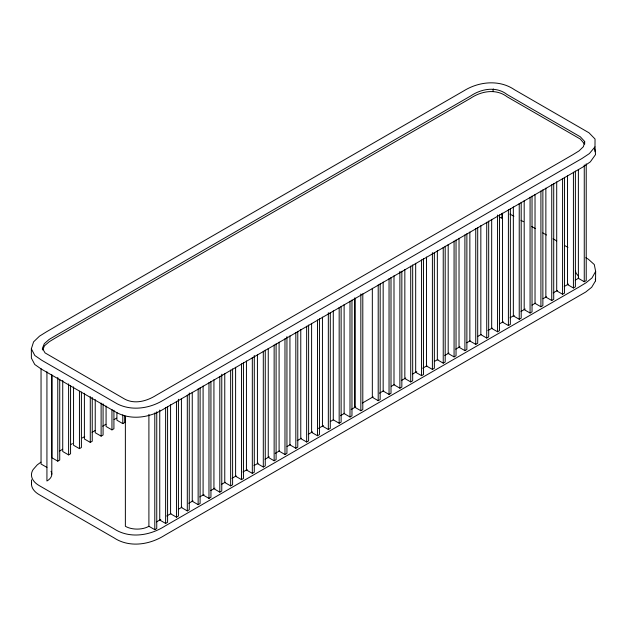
<?xml version="1.0" encoding="UTF-8"?>
<svg xmlns="http://www.w3.org/2000/svg" width="627" height="627" viewBox="0 0 627 627"><rect width="100%" height="100%" fill="white"/><g stroke="black" fill="none" stroke-linecap="round" stroke-linejoin="round"><path stroke-width="0.94" d="M42.417 349.827L42.409 348.361L44.321 343.659L49.055 339.505L55.27 335.79L470.681 95.955C481.356 88.713 496.255 86.064 507.071 94.505L580.336 136.804L584.67 141.514L584.67 144.163L580.281 139.037L507.18 96.832C496.2 88.391 481.246 91.009 470.454 98.353L55.458 337.945L49.345 341.66L44.509 345.759L42.769 349.756M594.984 146.875L595.047 139.022L588.988 132.791L514.516 89.747C499.421 79.37 478.95 81.455 463.886 90.821L46.586 331.746L39.501 336.158L33.576 341.864L31.35 348.8L31.381 358.088L34.751 364.491L41.319 369.068L116.199 412.3C130.361 420.2 148.035 417.935 161.766 410.168L582.765 167.111L590.336 161.852L595.517 154.626L594.984 146.875L589.388 153.576L581.911 158.545L162.714 400.567C149.163 408.585 131.748 411.14 117.327 403.898L41.797 360.29L34.814 355.493L31.35 348.8M31.483 484.381L31.538 479.812M585.814 257.728L588.306 259.178L594.286 264.547L595.65 271.428L595.54 280.833L591.684 287.276L585.728 292.025L164.768 535.246C149.837 544.745 129.491 548.053 114.051 537.872L39.25 494.679A26.31 15.189 0 0 1 31.593 482.476M492.932 91.252L493.378 88.971M584.67 141.514L583.455 146.632L578.987 150.942L572.749 154.775L156.335 395.19C147.071 401.045 135.009 404.572 124.757 399.125L45.058 352.899L42.409 348.361M595.65 271.428L592.013 277.926L586.057 282.753L579.944 286.484L165.089 526.006C149.978 535.717 129.327 539.032 113.714 528.616L39.14 485.557A26.271 15.166 0 0 1 33.129 469.552L37.275 464.85L40.951 462.146M59.377 451.166L62.669 449.269M70.835 444.551L72.466 443.61M82.262 437.959L84.708 436.549M92.051 432.301L95.32 430.42M102.671 426.172L105.939 424.291M114.106 419.573L116.559 418.154M51.884 375.04L51.884 457.757L57.77 461.158L59.73 460.022L59.73 379.257M62.724 380.464L62.724 451.503L68.602 454.896L70.569 453.768L70.569 385.644M73.555 386.859L73.555 445.248L79.441 448.642L81.4 447.513L81.4 392.04M84.394 393.254L84.394 438.986L90.28 442.388L92.24 441.251L92.24 397.463M95.233 399.642L95.233 432.732L101.119 436.126L103.079 434.997L103.079 403.859M106.073 406.037L106.073 426.478L111.951 429.871L113.918 428.743L113.918 410.254M116.912 412.433L116.912 420.215L122.79 423.617L124.749 422.48L124.749 415.67M156.531 521.883L160.771 519.438M166.704 516.013L170.944 513.568M178.57 509.163L181.955 507.204M188.743 503.293L192.975 500.848M199.754 496.929L203.994 494.484M210.774 490.565L215.014 488.119M221.793 484.209L225.187 482.249M231.966 478.338L236.199 475.885M242.978 471.974L247.218 469.529M253.998 465.61L258.238 463.165M265.017 459.254L269.257 456.809M275.19 453.376L279.423 450.931M287.056 446.526L290.442 444.574M297.222 440.656L301.462 438.21M308.241 434.299L312.481 431.846M318.414 428.421L323.501 425.49M330.28 421.571L333.666 419.62M340.453 415.701L344.685 413.256M351.198 409.494L355.705 406.892M362.484 402.981L373.143 396.828M379.468 393.176L383.708 390.723M391.334 386.326L394.728 384.367M401.507 380.448L405.747 378.003M412.527 374.092L416.759 371.646M422.692 368.214L426.932 365.768M434.558 361.364L437.952 359.412M444.731 355.493L448.971 353.048M455.751 349.137L459.991 346.684M466.77 342.773L470.156 340.814M477.782 336.409L481.175 334.457M487.955 330.539L492.195 328.093M499.821 323.689L503.215 321.729M509.994 317.818L514.226 315.373M521.013 311.454L525.246 309.009M532.025 305.098L535.419 303.139M543.045 298.734L546.438 296.775M553.218 292.864L557.458 290.419M564.237 286.5L568.47 284.055M575.249 280.136L578.643 278.184M125.369 416.32L125.369 526.288A16.639 9.609 0 0 0 148.905 526.288L154.791 529.682L156.75 528.553L156.75 411.774M159.744 410.066L159.744 520.034L165.622 523.427L167.589 522.299L167.589 406.492M170.575 404.783L170.575 513.772L176.461 517.173L178.421 516.037L178.421 399.258M181.415 398.521L181.415 507.517L187.301 510.911L189.26 509.782L189.26 393.004M192.254 392.267L192.254 501.263L198.14 504.657L200.099 503.528L200.099 387.721M203.093 386.013L203.093 495.001L208.971 498.402L210.938 497.266L210.938 381.467M213.932 379.75L213.932 488.746L219.811 492.14L221.77 491.012L221.77 374.233M224.764 373.496L224.764 482.492L230.65 485.886L232.609 484.757L232.609 368.95M235.603 367.242L235.603 476.23L241.489 479.631L243.448 478.495L243.448 362.696M246.442 360.98L246.442 469.976L252.32 473.369L254.288 472.241L254.288 355.462M257.423 354.647L257.423 463.635L263.301 467.037L265.26 465.9L265.26 350.101M268.254 348.385L268.254 457.381L274.14 460.774L276.099 459.646L276.099 343.839M279.093 342.13L279.093 451.126L284.979 454.52L286.939 453.392L286.939 336.613M289.933 335.876L289.933 444.864L295.819 448.266L297.778 447.129L297.778 331.33M300.772 329.614L300.772 438.61L306.65 442.004L308.617 440.875L308.617 325.068M311.603 323.36L311.603 432.356L317.489 435.749L319.449 434.621L319.449 318.814M322.443 317.105L322.443 426.094L328.329 429.495L330.288 428.359L330.288 312.56M333.282 310.843L333.282 419.839L339.168 423.233L341.127 422.104L341.127 306.297M344.121 304.589L344.121 413.585L349.999 416.979L351.966 415.85L351.966 300.043M354.96 298.334L354.96 407.323L360.838 410.724L362.798 409.588L362.798 293.789M372.328 288.302L372.328 397.299L378.206 400.692L380.166 399.564L380.166 283.757M383.16 282.048L383.16 391.044L389.046 394.438L391.005 393.309L391.005 277.502M393.999 275.794L393.999 384.782L399.885 388.184L401.844 387.047L401.844 271.24M404.838 269.532L404.838 378.528L410.716 381.921L412.684 380.793L412.684 264.986M415.677 263.277L415.677 372.273L421.556 375.667L423.515 374.538L423.515 258.732M426.509 257.023L426.509 366.011L432.395 369.413L434.354 368.276L434.354 252.469M437.348 250.761L437.348 359.757L443.234 363.151L445.194 362.022L445.194 246.215M448.187 244.506L448.187 353.503L454.073 356.896L456.033 355.768L456.033 239.961M459.027 238.252L459.027 347.24L464.905 350.642L466.872 349.505L466.872 233.699M469.858 231.99L469.858 340.986L475.744 344.38L477.703 343.251L477.703 227.444M480.838 225.657L480.838 334.646L486.724 338.047L488.684 336.911L488.684 221.104M491.678 219.395L491.678 328.391L497.564 331.785L499.523 330.656L499.523 214.849M502.517 213.141L502.517 322.137L508.395 325.531L510.362 324.402L510.362 208.595M513.348 206.886L513.348 315.875L519.234 319.276L521.194 318.14L521.194 202.333M524.188 200.624L524.188 309.62L530.074 313.014L532.033 311.885L532.033 196.079M535.027 194.37L535.027 303.366L540.913 306.76L542.872 305.623L542.872 189.824M545.866 188.116L545.866 297.104L551.744 300.505L553.712 299.369L553.712 183.562M556.705 181.854L556.705 290.85L562.584 294.243L564.543 293.115L564.543 177.308M567.537 175.599L567.537 284.595L573.423 287.989L575.382 286.852L575.382 171.053M578.376 169.345L578.376 278.333L584.262 281.735L586.221 280.598L586.221 163.819M509.9 214.089L513.921 216.213M521.006 220.304L523.42 221.699M531.743 226.504L535.45 228.643M542.802 232.891L546.47 235.007M553.069 238.816L556.752 240.94M564.919 245.659L567.944 247.406M46.931 467.413L41.045 464.019L41.045 368.652M595.266 279.101L595.54 280.833M594.655 148.826L595.086 151.726M584.262 164.956L584.262 281.735M573.423 172.182L573.423 287.989M562.584 178.444L562.584 294.243M551.744 184.699L551.744 300.505M540.913 190.953L540.913 306.76M530.074 197.215L530.074 313.014M519.234 203.469L519.234 319.276M508.395 209.724L508.395 325.531M501.898 213.462L501.898 218.329A16.639 9.609 0 0 0 500.009 217.389M497.564 215.006L497.564 331.785M486.724 222.24L486.724 338.047M475.744 228.581L475.744 344.38M464.905 234.835L464.905 350.642M454.073 241.089L454.073 356.896M443.234 247.351L443.234 363.151M432.395 252.634L432.395 369.413M421.556 259.86L421.556 375.667M410.716 266.122L410.716 381.921M399.885 271.405L399.885 388.184M389.046 278.631L389.046 394.438M378.206 284.893L378.206 400.692M360.838 293.945L360.838 410.724M354.819 297.841L354.819 407.409M349.999 301.172L349.999 416.979M339.168 307.434L339.168 423.233M328.329 312.716L328.329 429.495M317.489 319.942L317.489 435.749M306.65 326.205L306.65 442.004M295.819 332.459L295.819 448.266M284.979 338.713L284.979 454.52M274.14 344.975L274.14 460.774M263.301 351.23L263.301 467.037M252.32 357.57L252.32 473.369M241.489 363.825L241.489 479.631M230.65 370.079L230.65 485.886M219.811 376.341L219.811 492.14M208.971 382.595L208.971 498.402M198.14 388.85L198.14 504.657M187.301 395.112L187.301 510.911M176.461 401.366L176.461 517.173M165.622 407.621L165.622 523.427M154.791 412.911L154.791 529.682M148.905 414.376L148.905 526.288M122.79 414.855L122.79 423.617M111.951 409.439L111.951 429.871M101.119 403.043L101.119 436.126M90.28 396.648L90.28 442.388M79.441 391.224L79.441 448.642M68.602 383.857L68.602 454.896M57.77 377.47L57.77 461.158M51.806 374.946L51.806 474.208M46.931 371.74L46.931 481.003A16.639 9.609 0 0 0 51.022 471.292M578.415 275.872A16.639 9.609 0 0 1 575.468 270.511"/></g></svg>
